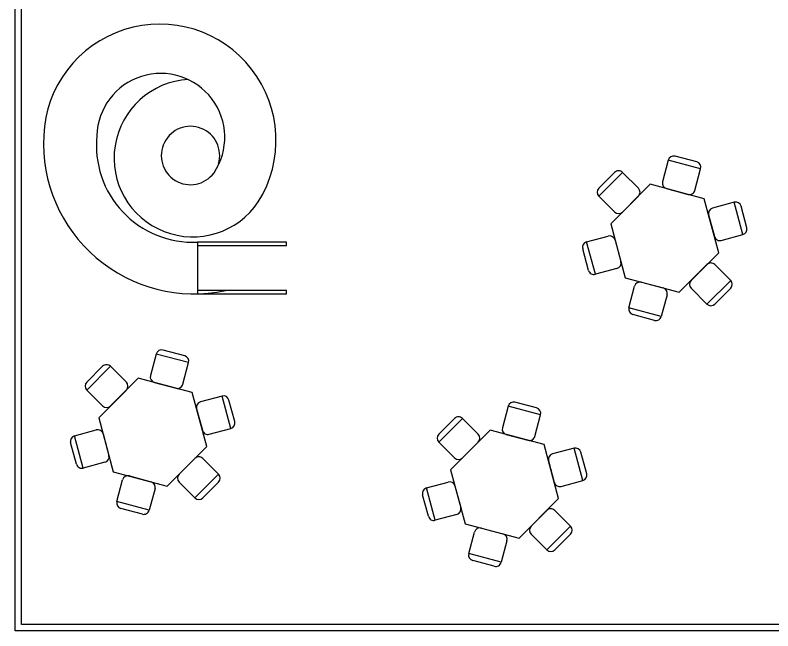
# Model space of a CAD drawing. Header units: metres. Extents: x 217 to 1422, y -179 to 129.
# Drawn here: x 1349.99 to 1361.73, y 48.87 to 58.41 of the extents above; entities that cross this region are included whole.
import ezdxf

# ---------------------------------------------------------------- set-up
doc = ezdxf.new("R2010")
doc.units = ezdxf.units.M
doc.header["$LTSCALE"] = 0.5
doc.header["$MEASUREMENT"] = 0
doc.layers.add('+1', color=255, linetype='Continuous')

# ---------------------------------------------------------------- blocks, each defined once
blk = doc.blocks.new('MESA PARA LACTANTES')
for p, q in [((0.1, 1.466), (-0.1, 1.466)), ((-0.15, 1.416), (-0.15, 1.216)), ((0.15, 1.416), (-0.15, 1.416)), ((0.15, 1.216), (0.15, 1.416)), ((-0.5848, 1.1861), (-0.6848, 1.0129)), ((-0.5165, 1.2044), (-0.6665, 0.9446)), ((-0.3433, 1.1044), (-0.5165, 1.2044)), ((-0.25, 1.166), (-0.5, 0.733)), ((0.25, 1.166), (-0.25, 1.166)), ((-0.1, 1.166), (0.1, 1.166)), ((0.5, 0.733), (0.25, 1.166)), ((0.5165, 1.2044), (0.3433, 1.1044)), ((0.6665, 0.9446), (0.5165, 1.2044)), ((0.6848, 1.0129), (0.5848, 1.1861)), ((-0.425, 0.8629), (-0.325, 1.0361)), ((0.325, 1.0361), (0.425, 0.8629)), ((-0.6665, 0.9446), (-0.4933, 0.8446)), ((0.4933, 0.8446), (0.6665, 0.9446)), ((-0.5, 0.733), (-0.25, 0.3)), ((0.25, 0.3), (0.5, 0.733)), ((-0.6665, 0.5214), (-0.4933, 0.6214)), ((0.4933, 0.6214), (0.6665, 0.5214)), ((-0.425, 0.6031), (-0.325, 0.4299)), ((0.325, 0.4299), (0.425, 0.6031)), ((-0.5165, 0.2616), (-0.6665, 0.5214)), ((0.6665, 0.5214), (0.5165, 0.2616)), ((-0.5848, 0.2799), (-0.6848, 0.4531)), ((0.6848, 0.4531), (0.5848, 0.2799)), ((-0.3433, 0.3616), (-0.5165, 0.2616)), ((0.5165, 0.2616), (0.3433, 0.3616)), ((-0.25, 0.3), (0.25, 0.3)), ((-0.1, 0.3), (0.1, 0.3)), ((-0.15, 0.05), (-0.15, 0.25)), ((0.15, 0.25), (0.15, 0.05)), ((0.15, 0.05), (-0.15, 0.05)), ((0.1, 0), (-0.1, 0))]:
    blk.add_line(p, q)
for centre, start, end in [((-0.1, 1.416), 90, 180), ((0.1, 1.416), 0, 90), ((-0.5415, 1.1611), 60, 150), ((-0.1, 1.216), 180, 270), ((0.1, 1.216), 270, 0), ((0.5415, 1.1611), 30, 120), ((-0.3683, 1.0611), 330, 60), ((0.3683, 1.0611), 120, 210), ((-0.6415, 0.9879), 150, 240), ((0.6415, 0.9879), 300, 30), ((-0.4683, 0.8879), 240, 330), ((0.4683, 0.8879), 210, 300), ((-0.4683, 0.5781), 30, 120), ((0.4683, 0.5781), 60, 150), ((-0.6415, 0.4781), 120, 210), ((0.6415, 0.4781), 330, 60), ((-0.3683, 0.4049), 300, 30), ((0.3683, 0.4049), 150, 240), ((-0.5415, 0.3049), 210, 300), ((-0.1, 0.25), 90, 180), ((0.1, 0.25), 0, 90), ((0.5415, 0.3049), 240, 330), ((-0.1, 0.05), 180, 270), ((0.1, 0.05), 270, 0)]:
    blk.add_arc(centre, 0.05, start, end)
blk = doc.blocks.new('PLAN FF')
at = {"layer": '+1', "transparency": 33554687}
blk.add_line((1349.994, 48.974), (1349.994, 58.552), dxfattribs=at)
blk.add_lwpolyline([(1369.224, 66.706), (1369.224, 82.683), (1388.591, 82.683), (1395.192, 82.683), (1395.192, 64.796), (1388.581, 64.796), (1388.549, 48.874), (1349.994, 48.874), (1349.994, 66.706)], close=True, dxfattribs=at)
for points in [[(1362.105, 48.974), (1350.094, 48.974), (1350.094, 58.552)], [(1352.817, 54.845), (1354.195, 54.845), (1354.195, 54.895), (1352.817, 54.895), (1352.817, 54.095), (1354.195, 54.095), (1354.195, 54.145), (1352.817, 54.145)]]:
    blk.add_lwpolyline(points, dxfattribs=at)
at = {"layer": '+1', "transparency": 33554559}
for points in [[(1352.674, 57.416, 1.612382), (1353.76, 55.519, 1.299286), (1350.436, 56.549, 0.492738), (1353.25, 54.145)], [(1353.143, 56.108, 11.637568), (1353.074, 55.97, 1.328127), (1351.26, 56.549, 0.457526), (1352.817, 54.895)]]:
    blk.add_lwpolyline(points, format="xyb", dxfattribs=at)
at = {"layer": '+1', "lineweight": 9, "transparency": 33554687, "xscale": 1.732050807568827, "yscale": 1.732050807568827, "zscale": 1.732050807568827, "rotation": 285.057227886511}
for p in [(1358.829, 54.626), (1350.899, 51.623), (1356.349, 50.816)]:
    blk.add_blockref('MESA PARA LACTANTES', p, dxfattribs=at)

msp = doc.modelspace()

# ---------------------------------------------------------------- block references
at = {"transparency": 33554687}
msp.add_blockref('PLAN FF', (0, 0), dxfattribs=at)

doc.saveas('drawing.dxf')
